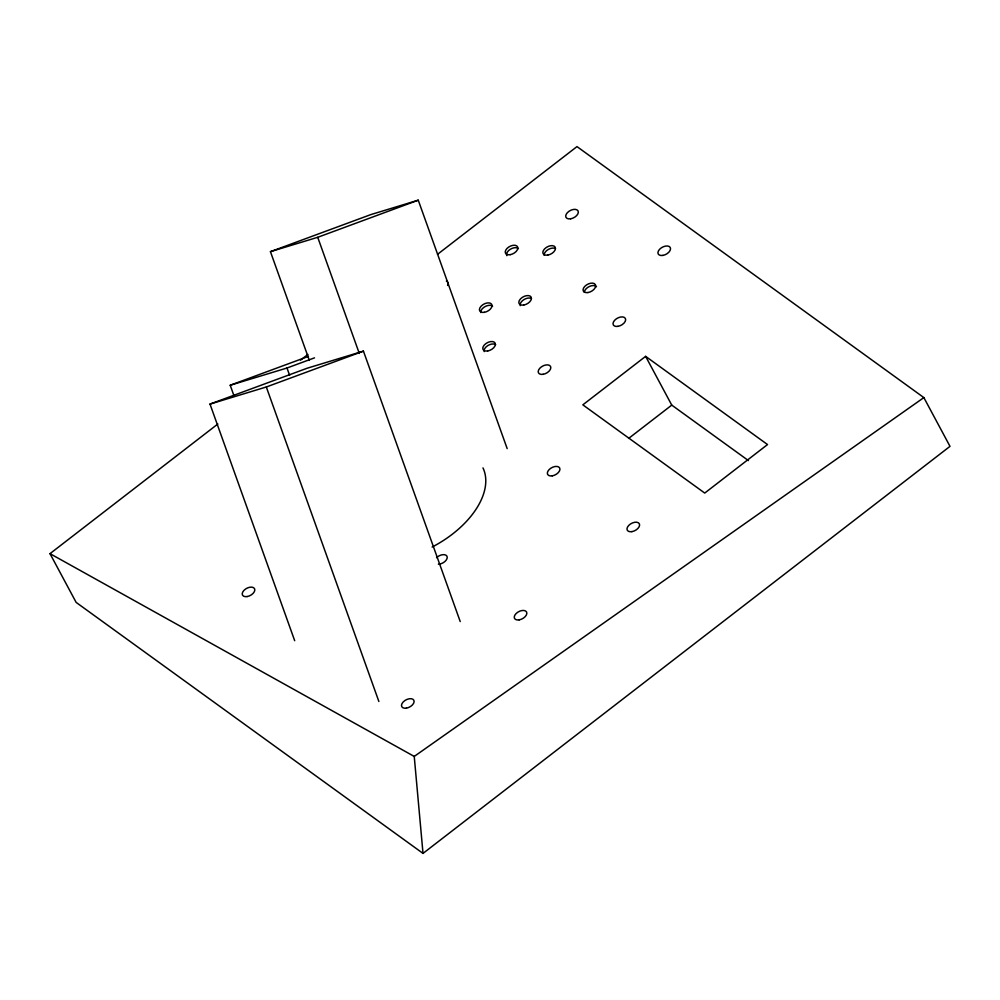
<?xml version="1.0" encoding="UTF-8"?>
<svg xmlns="http://www.w3.org/2000/svg" width="1000" height="1000" viewBox="0 0 1000 1000"><rect width="100%" height="100%" fill="white"/><g stroke="black" fill="none" stroke-linecap="round" stroke-linejoin="round"><path stroke-width="1.5" d="M437.525 254.325L576.987 146.6L923.863 397.6L950 446.35L423.013 853.4L76.137 602.4L50 553.65L217.85 424M300.538 360.138L307.938 354.412M645.625 356.35L582.837 404.85L704.737 493.062L767.525 444.562L645.625 356.35L671.762 405.112L748.425 460.588M628.675 438.387L671.762 405.112M423.013 853.4L414.237 756.425L923.863 397.6M309.375 360.438L270.438 251.663L370.962 214.55L418.25 200.188L507.175 448.612M270.438 251.663L317.725 237.3L418.25 200.188M233.888 395.525L230.212 385.25L308.475 356.375M230.212 385.25L286.988 368.013L314.525 357.85M294.688 640.7L210 404.087L307.125 368.237L363.438 351.138L460.213 621.55M210 404.087L266.312 386.987L363.438 351.138M50 553.65L414.237 756.425M317.725 237.3L359.288 353.425M286.988 368.013L289.613 375.35M266.312 386.987L378.875 701.488M480.763 312.55A6.825 4 -28.2 0 1 485.175 306.537A6.825 4 -28.2 0 1 492.6 306.262M484.212 351.587A6.825 4 -28.2 0 1 487.962 345.5A6.825 4 -28.2 0 1 495.65 344.663M520.262 305.65A6.825 4 -28.2 0 1 523.763 299.725A6.825 4 -28.2 0 1 531.375 298.512M584.362 292.35A6.825 4 -28.2 0 1 589.412 286.475A6.825 4 -28.2 0 1 596.487 286.775M544.188 255.312A6.825 4 -28.2 0 1 548.075 249.6A6.825 4 -28.2 0 1 555.4 248.575M446.375 281.075A6.825 4 -28.2 0 1 447.6 285.413M506.825 255.662A6.825 4 -28.2 0 1 510.4 249.225A6.825 4 -28.2 0 1 518.4 248.612M436.538 557.7A6.825 4 -28.2 0 1 444.837 554.775A6.825 4 -28.2 0 1 446.312 559.938A6.825 4 -28.2 0 1 438.387 564.212M482.975 467.887A80.325 47.1 -28.2 0 1 432.125 547.05M484.35 312.325A6.825 4 -28.2 0 0 491.75 304.425A6.825 4 -28.2 0 0 481.087 306.2A6.825 4 -28.2 0 0 484.35 312.325M487.7 350.962A6.825 4 -28.2 0 0 495.1 343.075A6.825 4 -28.2 0 0 484.438 344.85A6.825 4 -28.2 0 0 487.7 350.962M523.75 305.025A6.825 4 -28.2 0 0 531.15 297.125A6.825 4 -28.2 0 0 520.487 298.9A6.825 4 -28.2 0 0 523.75 305.025M587.987 292.55A6.825 4 -28.2 0 0 595.388 284.662A6.825 4 -28.2 0 0 584.725 286.438A6.825 4 -28.2 0 0 587.987 292.55M547.775 255.087A6.825 4 -28.2 0 0 555.175 247.188A6.825 4 -28.2 0 0 544.513 248.962A6.825 4 -28.2 0 0 547.775 255.087M510.163 254.675A6.825 4 -28.2 0 0 517.562 246.788A6.825 4 -28.2 0 0 506.9 248.562A6.825 4 -28.2 0 0 510.163 254.675M543.125 374.312A6.825 4 -28.2 0 0 550.525 366.413A6.825 4 -28.2 0 0 539.862 368.188A6.825 4 -28.2 0 0 543.125 374.312M617.962 326.35A6.825 4 -28.2 0 0 625.363 318.45A6.825 4 -28.2 0 0 614.7 320.225A6.825 4 -28.2 0 0 617.962 326.35M662.85 255.413A6.825 4 -28.2 0 0 670.25 247.525A6.825 4 -28.2 0 0 659.587 249.3A6.825 4 -28.2 0 0 662.85 255.413M570.638 218.8A6.825 4 -28.2 0 0 578.038 210.9A6.825 4 -28.2 0 0 567.375 212.675A6.825 4 -28.2 0 0 570.638 218.8M552.263 475.85A6.825 4 -28.2 0 0 559.663 467.962A6.825 4 -28.2 0 0 549 469.738A6.825 4 -28.2 0 0 552.263 475.85M631.912 531.638A6.825 4 -28.2 0 0 639.312 523.737A6.825 4 -28.2 0 0 628.65 525.513A6.825 4 -28.2 0 0 631.912 531.638M519.163 619.875A6.825 4 -28.2 0 0 526.562 611.987A6.825 4 -28.2 0 0 515.9 613.763A6.825 4 -28.2 0 0 519.163 619.875M247.138 596.562A6.825 4 -28.2 0 0 254.537 588.675A6.825 4 -28.2 0 0 243.875 590.45A6.825 4 -28.2 0 0 247.138 596.562M406.425 708.125A6.825 4 -28.2 0 0 413.825 700.225A6.825 4 -28.2 0 0 403.162 702A6.825 4 -28.2 0 0 406.425 708.125"/></g></svg>
